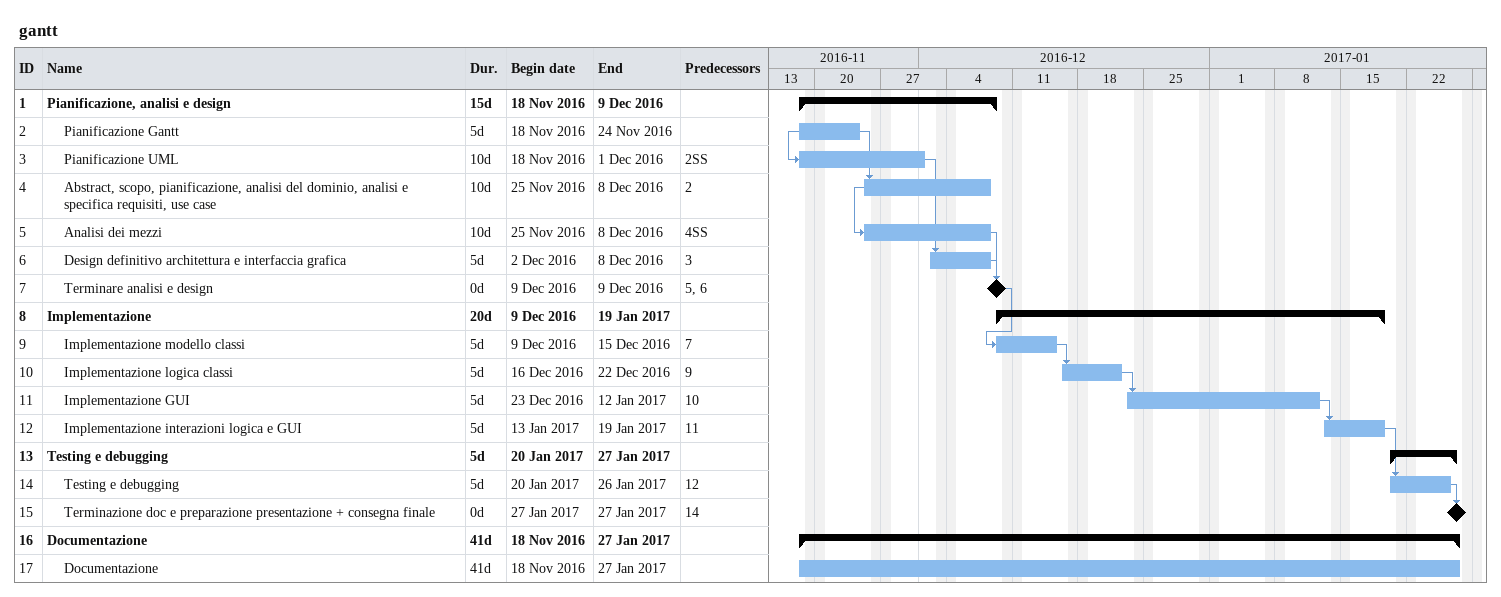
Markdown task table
gantt

| ID | Level | Task | Duration | Start | Finish | Predecessors |
|---|---|---|---|---|---|---|
| 1 | 1 | **Pianificazione, analisi e design** | 15d | 2016-11-18 | 2016-12-09 |  |
| 2 | 2 | Pianificazione Gantt | 5d | 2016-11-18 | 2016-11-24 |  |
| 3 | 2 | Pianificazione UML | 10d | 2016-11-18 | 2016-12-01 | 2SS |
| 4 | 2 | Abstract, scopo, pianificazione, analisi del dominio, analisi e specifica requisiti, use case | 10d | 2016-11-25 | 2016-12-08 | 2 |
| 5 | 2 | Analisi dei mezzi | 10d | 2016-11-25 | 2016-12-08 | 4SS |
| 6 | 2 | Design definitivo architettura e interfaccia grafica | 5d | 2016-12-02 | 2016-12-08 | 3 |
| 7 | 2 | Terminare analisi e design | 0d | 2016-12-09 | 2016-12-09 | 5, 6 |
| 8 | 1 | **Implementazione** | 20d | 2016-12-09 | 2017-01-19 |  |
| 9 | 2 | Implementazione modello classi | 5d | 2016-12-09 | 2016-12-15 | 7 |
| 10 | 2 | Implementazione logica classi | 5d | 2016-12-16 | 2016-12-22 | 9 |
| 11 | 2 | Implementazione GUI | 5d | 2016-12-23 | 2017-01-12 | 10 |
| 12 | 2 | Implementazione interazioni logica e GUI | 5d | 2017-01-13 | 2017-01-19 | 11 |
| 13 | 1 | **Testing e debugging** | 5d | 2017-01-20 | 2017-01-27 |  |
| 14 | 2 | Testing e debugging | 5d | 2017-01-20 | 2017-01-26 | 12 |
| 15 | 2 | Terminazione doc e preparazione presentazione + consegna finale | 0d | 2017-01-27 | 2017-01-27 | 14 |
| 16 | 1 | **Documentazione** | 41d | 2016-11-18 | 2017-01-27 |  |
| 17 | 2 | Documentazione | 41d | 2016-11-18 | 2017-01-27 |  |
